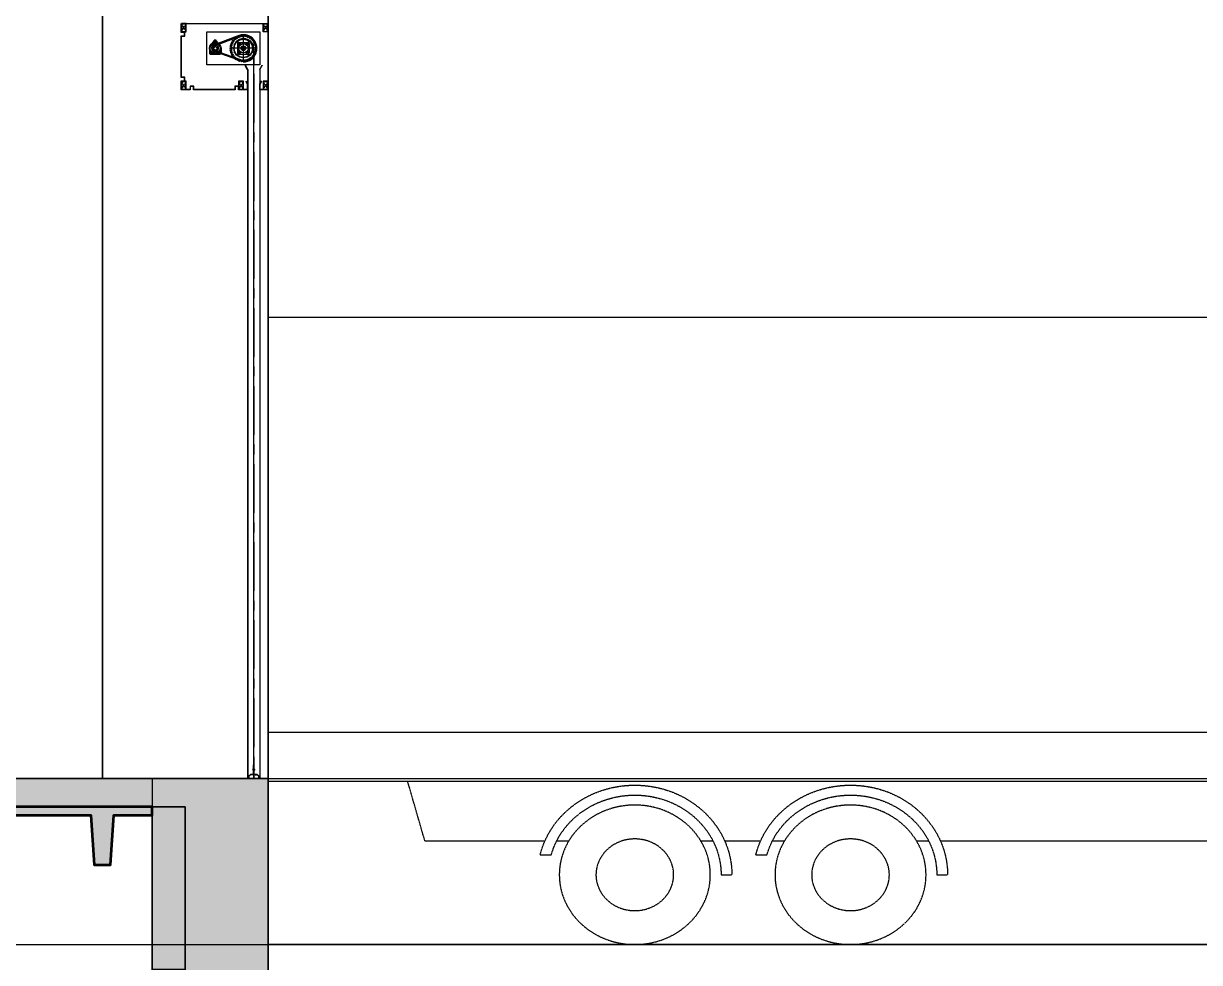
# Model space of a CAD drawing. Header units: millimetres. Extents: x 0 to 420000, y 0 to 297000.
# Drawn here: x 188038 to 195125, y 93342 to 98999 of the extents above; entities that cross this region are included whole.
import ezdxf
from ezdxf.enums import TextEntityAlignment as Align

# ---------------------------------------------------------------- set-up
doc = ezdxf.new("R2010")
doc.units = ezdxf.units.MM
for name, pattern in [('0731_main_plan$0$form_$0$y-Landschaft$0$_$1$20120914_Verkehrsflächen_Grün$0$20120628_xref - Gammel$1$3_H-GL_F1_U3 - Default$0${ Offset Lines }', [0]), ('CEN', [62, 60, -1, 0, -1]), ('CENTER', [2, 1.25, -0.25, 0.25, -0.25]), ('HIDDEN', [0.375, 0.25, -0.125]), ('HIDDENX2', [0.75, 0.5, -0.25])]:
    doc.linetypes.add(name, pattern=pattern)
for name, color, linetype, lineweight in [('A-AXIS-LINE', 1, 'CEN', 15), ('A-CONC-LIN1', 2, 'Continuous', 40), ('A-CONC-LIN2', 7, 'Continuous', 25), ('A-ELEV-LIN2', 7, 'Continuous', 25), ('A-ELEV-LIN3', 8, 'Continuous', 18), ('A-XXXX-FIN2', 6, 'Continuous', 20), ('A-XXXX-HID', 8, 'HIDDEN', 18), ('DJ', 7, 'Continuous', 5)]:
    doc.layers.add(name, color=color, linetype=linetype, lineweight=lineweight)
doc.layers.add('A-CONC-SOLD', color=253, linetype='CEN')
doc.layers.add('CEN', color=1, linetype='CEN')
doc.layers.add('A-XXXX-NPLT', color=144, linetype='Continuous', lineweight=15, plot=False)
doc.styles.add('맑은고딕', font='')
doc.styles.get('맑은고딕').set_extended_font_data('Malgun Gothic')

# ---------------------------------------------------------------- blocks, each defined once
blk = doc.blocks.new('axis(211208)')
at = {"layer": 'A-AXIS-LINE', "ltscale": 1000}
for p, q in [((4631788.1, -371118.7), (4955413.1, -371118.7)), ((4631788.1, -372118.7), (4955413.1, -372118.7))]:
    blk.add_line(p, q, dxfattribs=at)
blk = doc.blocks.new('9층')
at = {"layer": 'A-ELEV-LIN2'}
for p, q in [((4758823.8, -411118.7), (4758823.8, -402618.7)), ((4759823.8, -411118.7), (4759823.8, -402668.1))]:
    blk.add_line(p, q, dxfattribs=at)
at = {"layer": 'A-ELEV-LIN3'}
for p, q in [((4759636.6, -406646), (4759494.3, -406699.4)), ((4759639.8, -406652.2), (4759497.4, -406705.6)), ((4759617, -406660), (4759615, -406662)), ((4759615, -406662), (4759621, -406671.9)), ((4759617, -406660), (4759627, -406666)), ((4759626.9, -406651.8), (4759624.6, -406653.5)), ((4759624.6, -406653.5), (4759629, -406664.3)), ((4759626.9, -406651.8), (4759635.8, -406659.3)), ((4759629, -406664.3), (4759627, -406666)), ((4759637.9, -406645.3), (4759635.4, -406646.6)), ((4759635.4, -406646.6), (4759638, -406657.9)), ((4759638, -406657.9), (4759635.8, -406659.3)), ((4759637.9, -406645.3), (4759645.6, -406654.1)), ((4759648, -406653.1), (4759645.6, -406654.1)), ((4759649.9, -406640.6), (4759647.2, -406641.5)), ((4759647.2, -406641.5), (4759648, -406653.1)), ((4759649.9, -406640.6), (4759656, -406650.5)), ((4759658.6, -406649.9), (4759656, -406650.5)), ((4759659.6, -406638.3), (4759658.6, -406649.9)), ((4759662.4, -406637.9), (4759659.6, -406638.3)), ((4759662.4, -406637.9), (4759666.9, -406648.5)), ((4759669.5, -406648.3), (4759666.9, -406648.5)), ((4759672.4, -406637.1), (4759669.5, -406648.3)), ((4759675.2, -406637.1), (4759672.4, -406637.1)), ((4759673.8, -406791.5), (4759673.8, -406646)), ((4759673.8, -406660.8), (4759675.9, -406660.8)), ((4759673.8, -406661.5), (4759675.9, -406661.5)), ((4759675.2, -406637.1), (4759678, -406648.3)), ((4759680.6, -406648.5), (4759678, -406648.3)), ((4759685.1, -406637.9), (4759680.6, -406648.5)), ((4759687.9, -406638.3), (4759685.1, -406637.9)), ((4759687.9, -406638.3), (4759688.9, -406649.9)), ((4759691.5, -406650.5), (4759688.9, -406649.9)), ((4759697.7, -406640.6), (4759691.5, -406650.5)), ((4759700.3, -406641.5), (4759697.7, -406640.6)), ((4759700.3, -406641.5), (4759699.5, -406653.1)), ((4759702, -406654.1), (4759699.5, -406653.1)), ((4759709.6, -406645.3), (4759702, -406654.1)), ((4759712.1, -406646.6), (4759709.5, -406657.9)), ((4759711.7, -406659.3), (4759709.5, -406657.9)), ((4759712.1, -406646.6), (4759709.6, -406645.3)), ((4759720.6, -406651.8), (4759711.7, -406659.3)), ((4759722.9, -406653.5), (4759718.5, -406664.3)), ((4759720.5, -406666), (4759718.5, -406664.3)), ((4759730.5, -406660), (4759720.5, -406666)), ((4759722.9, -406653.5), (4759720.6, -406651.8)), ((4759732.5, -406662), (4759726.5, -406671.9)), ((4759732.5, -406662), (4759730.5, -406660)), ((4759469, -406718.7), (4759469, -406749)), ((4759498.5, -406672.9), (4759478.3, -406694.9)), ((4759482.6, -406720.4), (4759489.4, -406718.5)), ((4759482.6, -406720.4), (4759483, -406723.2)), ((4759483, -406723.2), (4759490, -406723)), ((4759485.1, -406708.5), (4759484, -406711.1)), ((4759484, -406711.1), (4759489.9, -406714.7)), ((4759485.1, -406708.5), (4759491.8, -406710.5)), ((4759486.9, -406731.7), (4759491.6, -406726.5)), ((4759486.9, -406731.7), (4759488.8, -406733.9)), ((4759488.8, -406733.9), (4759494.6, -406730)), ((4759489.9, -406714.7), (4759489.4, -406718.5)), ((4759490, -406723), (4759491.6, -406726.5)), ((4759493.7, -406699.9), (4759491.3, -406701.4)), ((4759491.3, -406701.4), (4759494.3, -406707.7)), ((4759494.3, -406707.7), (4759491.8, -406710.5)), ((4759493.7, -406699.9), (4759498.2, -406705.2)), ((4759494.6, -406730), (4759497.8, -406732)), ((4759496.7, -406739), (4759497.8, -406732)), ((4759497.1, -406674.4), (4759497.1, -406684.3)), ((4759501.8, -406704.2), (4759498.2, -406705.2)), ((4759509.8, -406670), (4759498.5, -406670)), ((4759498.5, -406684.1), (4759498.5, -406670)), ((4759499.4, -406739.8), (4759502.2, -406733.3)), ((4759502.7, -406697.2), (4759501.8, -406704.2)), ((4759502.2, -406733.3), (4759506, -406733.3)), ((4759505.5, -406697.2), (4759502.7, -406697.2)), ((4759674.6, -406793.4), (4759504.3, -406733.4)), ((4759505.5, -406697.2), (4759506.5, -406704.2)), ((4759508.8, -406739.8), (4759506, -406733.3)), ((4759510.1, -406705.3), (4759506.5, -406704.2)), ((4759509.8, -406684.1), (4759509.8, -406670)), ((4759509.8, -406673), (4759529.9, -406694.9)), ((4759514.6, -406699.9), (4759510.1, -406705.3)), ((4759510.4, -406732), (4759513.6, -406730)), ((4759511.5, -406739), (4759510.4, -406732)), ((4759511.1, -406674.4), (4759511.1, -406684.3)), ((4759519.4, -406733.9), (4759513.6, -406730)), ((4759516.9, -406701.4), (4759514, -406707.7)), ((4759516.4, -406710.6), (4759514, -406707.7)), ((4759516.9, -406701.4), (4759514.6, -406699.9)), ((4759523.1, -406708.5), (4759516.4, -406710.6)), ((4759516.6, -406726.5), (4759518.2, -406723.1)), ((4759521.3, -406731.7), (4759516.6, -406726.5)), ((4759525.2, -406723.2), (4759518.2, -406723.1)), ((4759524.3, -406711.1), (4759518.3, -406714.8)), ((4759518.8, -406718.6), (4759518.3, -406714.8)), ((4759525.6, -406720.4), (4759518.8, -406718.6)), ((4759519.4, -406733.9), (4759521.3, -406731.7)), ((4759524.3, -406711.1), (4759523.1, -406708.5)), ((4759525.2, -406723.2), (4759525.6, -406720.4)), ((4759539.2, -406718.7), (4759539.2, -406749)), ((4759592.1, -406717.3), (4759603.4, -406714.5)), ((4759592.1, -406717.3), (4759592.1, -406720.1)), ((4759592.1, -406720.1), (4759603.4, -406722.9)), ((4759593.3, -406704.6), (4759592.9, -406707.3)), ((4759592.9, -406707.3), (4759603.6, -406711.9)), ((4759592.9, -406730.1), (4759603.6, -406725.6)), ((4759592.9, -406730.1), (4759593.3, -406732.9)), ((4759593.3, -406704.6), (4759604.9, -406703.5)), ((4759593.3, -406732.9), (4759604.9, -406733.9)), ((4759596.5, -406692.2), (4759595.7, -406694.8)), ((4759595.7, -406694.8), (4759605.5, -406701)), ((4759596.5, -406692.2), (4759608.1, -406693)), ((4759601.7, -406680.4), (4759600.4, -406682.9)), ((4759600.4, -406682.9), (4759609.1, -406690.5)), ((4759746.5, -406718.7), (4759601, -406718.7)), ((4759601.7, -406680.4), (4759613, -406683)), ((4759603.6, -406711.9), (4759603.4, -406714.5)), ((4759603.4, -406722.9), (4759603.6, -406725.6)), ((4759605.5, -406701), (4759604.9, -406703.5)), ((4759604.9, -406733.9), (4759605.5, -406736.5)), ((4759608.5, -406669.6), (4759606.9, -406671.9)), ((4759606.9, -406671.9), (4759614.3, -406680.8)), ((4759609.1, -406690.5), (4759608.1, -406693)), ((4759608.5, -406669.6), (4759619.3, -406673.9)), ((4759614.3, -406680.8), (4759613, -406683)), ((4759616.5, -406718.7), (4759615.8, -406718.7)), ((4759621, -406671.9), (4759619.3, -406673.9)), ((4759638.6, -406690.6), (4759638.6, -406746.9)), ((4759638.6, -406693.5), (4759646, -406700.9)), ((4759645.6, -406683.5), (4759701.9, -406683.5)), ((4759648.5, -406683.5), (4759655.9, -406690.9)), ((4759663.2, -406718.1), (4759674.3, -406729.3)), ((4759664.2, -406714.2), (4759678.3, -406728.2)), ((4759666.3, -406711.2), (4759681.2, -406726.2)), ((4759669.2, -406709.2), (4759683.3, -406723.3)), ((4759684.3, -406719.3), (4759673.2, -406708.2)), ((4759699, -406683.5), (4759691.6, -406690.9)), ((4759708.9, -406693.5), (4759701.5, -406700.9)), ((4759708.9, -406690.6), (4759708.9, -406746.9)), ((4759728.2, -406673.9), (4759726.5, -406671.9)), ((4759739, -406669.6), (4759728.2, -406673.9)), ((4759740.6, -406671.9), (4759733.2, -406680.8)), ((4759734.6, -406683), (4759733.2, -406680.8)), ((4759745.9, -406680.4), (4759734.6, -406683)), ((4759747.1, -406682.9), (4759738.4, -406690.5)), ((4759739.4, -406693), (4759738.4, -406690.5)), ((4759740.6, -406671.9), (4759739, -406669.6)), ((4759751, -406692.2), (4759739.4, -406693)), ((4759751.8, -406694.8), (4759742, -406701)), ((4759742.6, -406703.5), (4759742, -406701)), ((4759742, -406736.5), (4759742.6, -406733.9)), ((4759754.2, -406704.6), (4759742.6, -406703.5)), ((4759754.2, -406732.9), (4759742.6, -406733.9)), ((4759754.6, -406707.3), (4759743.9, -406711.9)), ((4759744.1, -406714.5), (4759743.9, -406711.9)), ((4759743.9, -406725.6), (4759744.1, -406722.9)), ((4759754.6, -406730.1), (4759743.9, -406725.6)), ((4759755.4, -406717.3), (4759744.1, -406714.5)), ((4759755.4, -406720.1), (4759744.1, -406722.9)), ((4759747.1, -406682.9), (4759745.9, -406680.4)), ((4759751.8, -406694.8), (4759751, -406692.2)), ((4759754.6, -406707.3), (4759754.2, -406704.6)), ((4759754.2, -406732.9), (4759754.6, -406730.1)), ((4759755.4, -406720.1), (4759755.4, -406717.3)), ((4759474.8, -406738.1), (4759469, -406743.9)), ((4759473.8, -406753.8), (4759534.4, -406753.8)), ((4759484.8, -406748), (4759478.9, -406753.8)), ((4759496.7, -406739), (4759499.4, -406739.8)), ((4759674.7, -406800.4), (4759504.4, -406740.4)), ((4759508.8, -406739.8), (4759511.5, -406739)), ((4759523.5, -406748), (4759529.3, -406753.8)), ((4759533.4, -406738.1), (4759539.2, -406743.9)), ((4759595.7, -406742.6), (4759605.5, -406736.5)), ((4759595.7, -406742.6), (4759596.5, -406745.3)), ((4759596.5, -406745.3), (4759608.1, -406744.5)), ((4759600.4, -406754.5), (4759609.1, -406746.9)), ((4759600.4, -406754.5), (4759601.7, -406757)), ((4759601.7, -406757), (4759613, -406754.4)), ((4759606.9, -406765.6), (4759614.3, -406756.7)), ((4759606.9, -406765.6), (4759608.5, -406767.8)), ((4759608.1, -406744.5), (4759609.1, -406746.9)), ((4759608.5, -406767.8), (4759619.3, -406763.5)), ((4759613, -406754.4), (4759614.3, -406756.7)), ((4759615, -406775.5), (4759621, -406765.5)), ((4759615, -406775.5), (4759617, -406777.4)), ((4759617, -406777.4), (4759627, -406771.5)), ((4759619.3, -406763.5), (4759621, -406765.5)), ((4759624.6, -406783.9), (4759629, -406773.2)), ((4759624.6, -406783.9), (4759626.9, -406785.6)), ((4759626.9, -406785.6), (4759635.8, -406778.1)), ((4759627, -406771.5), (4759629, -406773.2)), ((4759635.4, -406790.8), (4759638, -406779.5)), ((4759635.4, -406790.8), (4759637.9, -406792.1)), ((4759635.8, -406778.1), (4759638, -406779.5)), ((4759637.9, -406792.1), (4759645.6, -406783.3)), ((4759646, -406736.5), (4759638.6, -406744)), ((4759645.6, -406753.9), (4759701.9, -406753.9)), ((4759645.6, -406783.3), (4759648, -406784.4)), ((4759647.2, -406795.9), (4759648, -406784.4)), ((4759647.2, -406795.9), (4759649.9, -406796.8)), ((4759655.9, -406746.5), (4759648.5, -406753.9)), ((4759649.9, -406796.8), (4759656, -406787)), ((4759656, -406787), (4759658.6, -406787.6)), ((4759659.6, -406799.1), (4759658.6, -406787.6)), ((4759659.6, -406799.1), (4759662.4, -406799.6)), ((4759662.4, -406799.6), (4759666.9, -406788.9)), ((4759666.9, -406788.9), (4759669.5, -406789.1)), ((4759672.4, -406800.4), (4759669.5, -406789.1)), ((4759672.4, -406800.4), (4759675.2, -406800.4)), ((4759675.2, -406800.4), (4759678, -406789.1)), ((4759678, -406789.1), (4759680.6, -406788.9)), ((4759685.1, -406799.6), (4759680.6, -406788.9)), ((4759685.1, -406799.6), (4759687.9, -406799.1)), ((4759687.9, -406799.1), (4759688.9, -406787.6)), ((4759688.9, -406787.6), (4759691.5, -406787)), ((4759697.7, -406796.8), (4759691.5, -406787)), ((4759691.6, -406746.5), (4759699, -406753.9)), ((4759697.7, -406796.8), (4759700.3, -406795.9)), ((4759699.5, -406784.4), (4759702, -406783.3)), ((4759700.3, -406795.9), (4759699.5, -406784.4)), ((4759701.5, -406736.5), (4759708.9, -406744)), ((4759709.6, -406792.1), (4759702, -406783.3)), ((4759709.5, -406779.5), (4759711.7, -406778.1)), ((4759712.1, -406790.8), (4759709.5, -406779.5)), ((4759709.6, -406792.1), (4759712.1, -406790.8)), ((4759720.6, -406785.6), (4759711.7, -406778.1)), ((4759718.5, -406773.2), (4759720.5, -406771.5)), ((4759722.9, -406783.9), (4759718.5, -406773.2)), ((4759730.5, -406777.4), (4759720.5, -406771.5)), ((4759720.6, -406785.6), (4759722.9, -406783.9)), ((4759726.5, -406765.5), (4759728.2, -406763.5)), ((4759732.5, -406775.5), (4759726.5, -406765.5)), ((4759739, -406767.8), (4759728.2, -406763.5)), ((4759730.5, -406777.4), (4759732.5, -406775.5)), ((4759733.2, -406756.7), (4759734.6, -406754.4)), ((4759740.6, -406765.6), (4759733.2, -406756.7)), ((4759745.9, -406757), (4759734.6, -406754.4)), ((4759738.4, -406746.9), (4759739.4, -406744.5)), ((4759747.1, -406754.5), (4759738.4, -406746.9)), ((4759739, -406767.8), (4759740.6, -406765.6)), ((4759751, -406745.3), (4759739.4, -406744.5)), ((4759751.8, -406742.6), (4759742, -406736.5)), ((4759745.9, -406757), (4759747.1, -406754.5)), ((4759751, -406745.3), (4759751.8, -406742.6)), ((4759685.8, -406820.9), (4759684.8, -406821.5)), ((4759698.8, -406845.7), (4759684.8, -406821.5)), ((4759700, -406845.4), (4759685.8, -406820.9)), ((4759698.8, -406845.7), (4759698.8, -411118.7)), ((4759700, -406845.4), (4759700, -411118.7)), ((4759772.6, -406845.4), (4759786.7, -406820.9)), ((4759772.6, -406845.4), (4759772.6, -411118.7)), ((4759773.8, -406845.7), (4759787.7, -406821.5)), ((4759773.8, -406845.7), (4759773.8, -411118.7)), ((4759786.7, -406820.9), (4759787.7, -406821.5))]:
    blk.add_line(p, q, dxfattribs=at)
blk.add_lwpolyline([(4759453.8, -406618.7), (4759773.8, -406618.7), (4759773.8, -406818.7), (4759453.8, -406818.7)], close=True, dxfattribs=at)
for centre, radius in [((4759673.8, -406718.7), 57.2), ((4759673.8, -406718.7), 55), ((4759504.1, -406718.7), 35.1), ((4759504.1, -406718.7), 30.4), ((4759504.1, -406718.7), 10.3), ((4759504.1, -406678), 4.16), ((4759647.4, -406692.3), 5.28), ((4759673.8, -406718.7), 28.1), ((4759673.8, -406718.7), 14.2), ((4759673.8, -406718.7), 10.6), ((4759700.1, -406692.3), 5.28), ((4759475.3, -406747.5), 4.16), ((4759532.9, -406747.5), 4.16), ((4759647.4, -406745.1), 5.28), ((4759700.1, -406745.1), 5.28)]:
    blk.add_circle(centre, radius, dxfattribs=at)
for centre, radius, start, end in [((4759673.8, -406718.7), 58, 90, 180), ((4759673.8, -406718.7), 57.3, 90, 180), ((4759673.8, -406718.7), 81.6, 270.66762, 117.05792), ((4759673.8, -406718.7), 74.7, 270.66506, 117.06048), ((4759675.9, -406721.5), 60.7, 0, 90), ((4759675.9, -406721.5), 60, 0, 90), ((4759504.1, -406718.7), 21.6, 117.03036, 270.6943), ((4759504.1, -406718.7), 14.7, 117.03036, 270.6943), ((4759645.6, -406690.6), 7.04, 90, 180), ((4759641, -406705.9), 7.04, 338.57818, 45), ((4759641, -406731.6), 7.04, 315, 21.42182), ((4759660.9, -406686), 7.04, 225, 291.42182), ((4759686.6, -406686), 7.04, 248.57818, 315), ((4759706.5, -406705.9), 7.04, 135, 201.42182), ((4759706.5, -406731.6), 7.04, 158.57818, 225), ((4759701.9, -406690.6), 7.04, 0, 90), ((4759504.1, -406718.7), 46.4, 220.779, 229.221), ((4759504.1, -406718.7), 46.4, 310.779, 319.221), ((4759645.6, -406746.9), 7.04, 180, 270), ((4759660.9, -406751.5), 7.04, 68.57818, 135), ((4759686.6, -406751.5), 7.04, 45, 111.42182), ((4759701.9, -406746.9), 7.04, 270, 0)]:
    blk.add_arc(centre, radius, start, end, dxfattribs=at)
at = {"layer": 'CEN', "color": 1, "linetype": 'CENTER'}
blk.add_line((4759736.3, -411118.7), (4759736.3, -406689), dxfattribs=at)
at = {"layer": 'DJ', "color": 8, "linetype": 'HIDDENX2'}
for p, q in [((4759302.5, -406617.4), (4759327.5, -406572.4)), ((4759302.5, -406572.4), (4759327.5, -406617.4)), ((4759795.1, -406617.4), (4759820.1, -406572.4)), ((4759795.1, -406572.4), (4759820.1, -406617.4)), ((4759302.5, -406965), (4759327.5, -406920)), ((4759302.5, -406920), (4759327.5, -406965)), ((4759647.5, -406965), (4759672.5, -406920)), ((4759647.5, -406920), (4759672.5, -406965)), ((4759795.1, -406965), (4759820.1, -406920)), ((4759795.1, -406920), (4759820.1, -406965))]:
    blk.add_line(p, q, dxfattribs=at)
at = {"layer": 'DJ', "color": 4}
for p, q in [((4759735.9, -411117.2), (4759735.9, -406721.5)), ((4759736.6, -411117.2), (4759736.6, -406721.5)), ((4759736.6, -411117.2), (4759735.9, -411117.2))]:
    blk.add_line(p, q, dxfattribs=at)
at = {"layer": 'DJ', "color": 1, "linetype": 'Continuous'}
for p, q in [((4759731.6, -411063.4), (4759731.6, -411067.1)), ((4759731.8, -411063.2), (4759731.7, -411063.2)), ((4759731.8, -411067.2), (4759731.7, -411067.2)), ((4759731.8, -411063.2), (4759731.8, -411067.2)), ((4759732.1, -411063.1), (4759732, -411063.1)), ((4759732.1, -411067.3), (4759732, -411067.3)), ((4759732.3, -411063), (4759732.1, -411063.2)), ((4759732.2, -411063), (4759732.1, -411063.1)), ((4759732.1, -411063), (4759732.1, -411063)), ((4759732.1, -411063), (4759734.3, -411063)), ((4759732.1, -411067.5), (4759732.1, -411063)), ((4759732.2, -411063.1), (4759732.1, -411063.3)), ((4759732.2, -411063.2), (4759732.1, -411063.4)), ((4759732.1, -411063.4), (4759732.1, -411063.4)), ((4759732.1, -411063.5), (4759732.1, -411063.5)), ((4759732.1, -411063.6), (4759732.1, -411063.6)), ((4759732.1, -411063.7), (4759732.1, -411063.7)), ((4759732.1, -411063.8), (4759732.1, -411063.8)), ((4759732.1, -411064.4), (4759732.1, -411064.4)), ((4759732.1, -411064.5), (4759732.1, -411064.6)), ((4759732.1, -411064.5), (4759732.1, -411064.5)), ((4759732.1, -411064.6), (4759732.1, -411064.6)), ((4759732.1, -411064.7), (4759732.1, -411064.8)), ((4759732.1, -411064.7), (4759732.1, -411064.7)), ((4759732.1, -411064.8), (4759732.1, -411064.9)), ((4759732.2, -411064.9), (4759732.1, -411065)), ((4759732.2, -411064.9), (4759732.1, -411064.9)), ((4759732.2, -411065), (4759732.1, -411065.2)), ((4759732.2, -411065), (4759732.1, -411065.1)), ((4759732.3, -411065.1), (4759732.1, -411065.3)), ((4759732.2, -411065.1), (4759732.1, -411065.3)), ((4759732.3, -411065.2), (4759732.1, -411065.4)), ((4759732.3, -411065.3), (4759732.1, -411065.5)), ((4759732.2, -411065.5), (4759732.1, -411065.6)), ((4759732.2, -411065.6), (4759732.1, -411065.7)), ((4759732.1, -411065.7), (4759732.1, -411065.7)), ((4759732.1, -411065.8), (4759732.1, -411065.8)), ((4759732.1, -411065.9), (4759732.1, -411065.9)), ((4759732.1, -411066), (4759732.1, -411066)), ((4759732.1, -411066.7), (4759732.1, -411066.7)), ((4759732.1, -411066.8), (4759732.1, -411066.9)), ((4759732.1, -411066.8), (4759732.1, -411066.8)), ((4759732.1, -411066.9), (4759732.1, -411066.9)), ((4759732.1, -411067), (4759732.1, -411067.1)), ((4759732.1, -411067), (4759732.1, -411067)), ((4759732.1, -411067.1), (4759732.1, -411067.2)), ((4759732.2, -411067.2), (4759732.1, -411067.3)), ((4759732.2, -411067.2), (4759732.1, -411067.3)), ((4759732.2, -411067.3), (4759732.1, -411067.5)), ((4759732.2, -411067.3), (4759732.1, -411067.4)), ((4759732.1, -411067.5), (4759734.3, -411067.5)), ((4759732.3, -411067.4), (4759732.2, -411067.5)), ((4759732.3, -411067.4), (4759732.2, -411067.5)), ((4759734.1, -411065.2), (4759732.3, -411065.2)), ((4759734.3, -411063), (4759734.1, -411063.1)), ((4759734.2, -411063), (4759734.1, -411063.1)), ((4759734.1, -411063), (4759734.1, -411063)), ((4759734.3, -411064.9), (4759734.1, -411065.1)), ((4759734.3, -411065), (4759734.1, -411065.2)), ((4759734.3, -411065.1), (4759734.1, -411065.3)), ((4759734.3, -411065.2), (4759734.1, -411065.3)), ((4759734.3, -411067.2), (4759734.1, -411067.5)), ((4759734.3, -411067.2), (4759734.1, -411067.3)), ((4759734.3, -411063), (4759734.2, -411063.2)), ((4759734.3, -411063.1), (4759734.2, -411063.2)), ((4759734.3, -411063.2), (4759734.2, -411063.3)), ((4759734.3, -411063.3), (4759734.2, -411063.4)), ((4759734.3, -411063.3), (4759734.2, -411063.3)), ((4759734.3, -411064.8), (4759734.2, -411065)), ((4759734.3, -411064.8), (4759734.2, -411064.9)), ((4759734.3, -411065.2), (4759734.2, -411065.4)), ((4759734.3, -411065.3), (4759734.2, -411065.5)), ((4759734.3, -411065.4), (4759734.2, -411065.5)), ((4759734.3, -411065.5), (4759734.2, -411065.6)), ((4759734.3, -411065.6), (4759734.2, -411065.6)), ((4759734.3, -411067), (4759734.2, -411067.1)), ((4759734.3, -411067.1), (4759734.2, -411067.2)), ((4759734.3, -411067.3), (4759734.2, -411067.5)), ((4759734.3, -411067.4), (4759734.2, -411067.5)), ((4759734.3, -411067.5), (4759734.3, -411063)), ((4759734.3, -411063.4), (4759734.3, -411063.5)), ((4759734.3, -411063.5), (4759734.3, -411063.5)), ((4759734.3, -411063.6), (4759734.3, -411063.6)), ((4759734.3, -411063.7), (4759734.3, -411063.7)), ((4759734.3, -411063.7), (4759734.3, -411063.7)), ((4759734.3, -411064.4), (4759734.3, -411064.5)), ((4759734.3, -411064.5), (4759734.3, -411064.5)), ((4759734.3, -411064.6), (4759734.3, -411064.6)), ((4759734.3, -411064.7), (4759734.3, -411064.7)), ((4759734.3, -411065.6), (4759734.3, -411065.7)), ((4759734.3, -411065.7), (4759734.3, -411065.8)), ((4759734.3, -411065.8), (4759734.3, -411065.8)), ((4759734.3, -411065.9), (4759734.3, -411065.9)), ((4759734.3, -411066), (4759734.3, -411066)), ((4759734.3, -411066.7), (4759734.3, -411066.7)), ((4759734.3, -411066.8), (4759734.3, -411066.9)), ((4759734.3, -411066.8), (4759734.3, -411066.8)), ((4759734.3, -411066.9), (4759734.3, -411067)), ((4759740.5, -411063), (4759738.2, -411063)), ((4759738.2, -411063), (4759738.4, -411063.2)), ((4759738.2, -411063), (4759738.4, -411063.1)), ((4759738.2, -411067.5), (4759738.2, -411063)), ((4759738.2, -411063.1), (4759738.3, -411063.2)), ((4759738.2, -411063.2), (4759738.3, -411063.3)), ((4759738.2, -411063.3), (4759738.3, -411063.4)), ((4759738.2, -411063.3), (4759738.3, -411063.3)), ((4759738.2, -411063.4), (4759738.3, -411063.5)), ((4759738.2, -411063.5), (4759738.2, -411063.5)), ((4759738.2, -411063.6), (4759738.2, -411063.6)), ((4759738.2, -411063.7), (4759738.2, -411063.7)), ((4759738.2, -411063.7), (4759738.2, -411063.7)), ((4759738.2, -411064.4), (4759738.2, -411064.5)), ((4759738.2, -411064.5), (4759738.2, -411064.5)), ((4759738.2, -411064.6), (4759738.2, -411064.6)), ((4759738.2, -411064.7), (4759738.3, -411064.7)), ((4759738.2, -411064.8), (4759738.3, -411065)), ((4759738.2, -411064.8), (4759738.3, -411064.9)), ((4759738.2, -411064.9), (4759738.4, -411065.1)), ((4759738.2, -411065), (4759738.4, -411065.2)), ((4759738.2, -411065.1), (4759738.4, -411065.3)), ((4759738.2, -411065.2), (4759738.4, -411065.4)), ((4759738.2, -411065.2), (4759738.4, -411065.3)), ((4759738.2, -411065.3), (4759738.3, -411065.5)), ((4759738.2, -411065.4), (4759738.3, -411065.5)), ((4759738.2, -411065.5), (4759738.3, -411065.6)), ((4759738.2, -411065.6), (4759738.3, -411065.7)), ((4759738.2, -411065.6), (4759738.3, -411065.6)), ((4759738.2, -411065.7), (4759738.3, -411065.8)), ((4759738.2, -411065.8), (4759738.2, -411065.8)), ((4759738.2, -411065.9), (4759738.2, -411065.9)), ((4759738.2, -411066), (4759738.2, -411066)), ((4759738.2, -411066.7), (4759738.2, -411066.7)), ((4759738.2, -411066.8), (4759738.2, -411066.9)), ((4759738.2, -411066.8), (4759738.2, -411066.8)), ((4759738.2, -411066.9), (4759738.3, -411067)), ((4759738.2, -411067), (4759738.3, -411067.1)), ((4759738.2, -411067.1), (4759738.3, -411067.2)), ((4759738.2, -411067.2), (4759738.4, -411067.5)), ((4759738.2, -411067.2), (4759738.4, -411067.3)), ((4759738.2, -411067.3), (4759738.4, -411067.5)), ((4759738.2, -411067.4), (4759738.3, -411067.5)), ((4759740.5, -411067.5), (4759738.2, -411067.5)), ((4759738.3, -411063), (4759738.4, -411063.1)), ((4759738.4, -411063), (4759738.4, -411063)), ((4759738.5, -411065.2), (4759740.2, -411065.2)), ((4759740.2, -411063), (4759740.5, -411063.2)), ((4759740.2, -411065.2), (4759740.5, -411065.4)), ((4759740.2, -411067.4), (4759740.3, -411067.5)), ((4759740.3, -411063), (4759740.5, -411063.1)), ((4759740.3, -411063.1), (4759740.5, -411063.3)), ((4759740.3, -411063.2), (4759740.5, -411063.4)), ((4759740.3, -411064.9), (4759740.5, -411065)), ((4759740.3, -411065), (4759740.5, -411065.2)), ((4759740.3, -411065), (4759740.5, -411065.1)), ((4759740.3, -411065.1), (4759740.5, -411065.3)), ((4759740.3, -411065.1), (4759740.5, -411065.3)), ((4759740.3, -411065.3), (4759740.5, -411065.5)), ((4759740.3, -411065.5), (4759740.5, -411065.6)), ((4759740.3, -411067.2), (4759740.5, -411067.3)), ((4759740.3, -411067.3), (4759740.4, -411067.5)), ((4759740.3, -411067.3), (4759740.5, -411067.4)), ((4759740.3, -411067.4), (4759740.4, -411067.5)), ((4759740.4, -411063), (4759740.5, -411063)), ((4759740.4, -411063.4), (4759740.5, -411063.4)), ((4759740.4, -411063.5), (4759740.5, -411063.5)), ((4759740.4, -411063.6), (4759740.5, -411063.6)), ((4759740.4, -411063.7), (4759740.5, -411063.7)), ((4759740.4, -411064.5), (4759740.5, -411064.6)), ((4759740.4, -411064.6), (4759740.5, -411064.6)), ((4759740.4, -411064.7), (4759740.5, -411064.8)), ((4759740.4, -411064.7), (4759740.5, -411064.7)), ((4759740.4, -411064.8), (4759740.5, -411064.9)), ((4759740.4, -411064.9), (4759740.5, -411064.9)), ((4759740.4, -411065.6), (4759740.5, -411065.7)), ((4759740.4, -411065.7), (4759740.5, -411065.7)), ((4759740.4, -411065.8), (4759740.5, -411065.8)), ((4759740.4, -411065.9), (4759740.5, -411065.9)), ((4759740.4, -411066.8), (4759740.5, -411066.9)), ((4759740.4, -411066.8), (4759740.5, -411066.8)), ((4759740.4, -411066.9), (4759740.5, -411066.9)), ((4759740.4, -411067), (4759740.5, -411067.1)), ((4759740.4, -411067), (4759740.5, -411067)), ((4759740.4, -411067.1), (4759740.5, -411067.2)), ((4759740.4, -411067.2), (4759740.5, -411067.3)), ((4759740.5, -411067.5), (4759740.5, -411063)), ((4759740.5, -411063.1), (4759740.6, -411063.1)), ((4759740.5, -411063.8), (4759740.5, -411063.8)), ((4759740.5, -411064.4), (4759740.5, -411064.4)), ((4759740.5, -411064.5), (4759740.5, -411064.5)), ((4759740.5, -411066), (4759740.5, -411066)), ((4759740.5, -411066.7), (4759740.5, -411066.7)), ((4759740.5, -411067.3), (4759740.6, -411067.3)), ((4759740.7, -411063.2), (4759740.7, -411067.2)), ((4759740.7, -411063.2), (4759740.8, -411063.2)), ((4759740.7, -411067.2), (4759740.8, -411067.2)), ((4759740.9, -411063.4), (4759740.9, -411067.1))]:
    blk.add_line(p, q, dxfattribs=at)
at = {"layer": 'DJ', "color": 4}
for points in [[(4759687.7, -406917), (4759688.8, -406916.4), (4759698.8, -406933.7), (4759698.8, -406968.7), (4759643.8, -406968.7), (4759643.8, -406948.7), (4759623.8, -406948.7), (4759623.8, -406968.7), (4759373.8, -406968.7), (4759373.8, -406948.7), (4759353.8, -406948.7), (4759353.8, -406968.7), (4759298.8, -406968.7), (4759298.8, -406913.7), (4759318.8, -406913.7), (4759318.8, -406893.7), (4759298.8, -406893.7), (4759298.8, -406643.7), (4759318.8, -406643.7), (4759318.8, -406623.7), (4759298.8, -406623.7), (4759298.8, -406568.7)], [(4759823.8, -406568.7), (4759823.8, -406968.7), (4759773.8, -406968.7), (4759773.8, -406933.7), (4759783.8, -406916.4), (4759784.8, -406917)]]:
    blk.add_lwpolyline(points, dxfattribs=at)
at = {"layer": 'DJ', "color": 5}
for points in [[(4759300, -406569.9), (4759300, -406619.9), (4759330, -406619.9), (4759330, -406569.9)], [(4759300, -406917.5), (4759300, -406967.5), (4759330, -406967.5), (4759330, -406917.5)], [(4759645, -406917.5), (4759645, -406967.5), (4759675, -406967.5), (4759675, -406917.5)], [(4759792.6, -406917.5), (4759792.6, -406967.5), (4759822.6, -406967.5), (4759822.6, -406917.5)], [(4759735.9, -411035.2), (4759735.9, -411096.8), (4759719.3, -411096.8), (4759719.3, -411095.2), (4759734.3, -411095.2), (4759734.3, -411035.2)], [(4759736.6, -411035.2), (4759736.6, -411096.8), (4759753.2, -411096.8), (4759753.2, -411095.2), (4759738.2, -411095.2), (4759738.2, -411035.2)]]:
    blk.add_lwpolyline(points, close=True, dxfattribs=at)
at = {"layer": 'DJ', "color": 8}
for points in [[(4759687.7, -406917), (4759697.6, -406934), (4759697.6, -406967.5), (4759645, -406967.5), (4759645, -406947.5), (4759622.6, -406947.5), (4759622.6, -406967.5), (4759375, -406967.5), (4759375, -406947.5), (4759352.6, -406947.5), (4759352.6, -406967.5), (4759300, -406967.5), (4759300, -406914.9), (4759320, -406914.9), (4759320, -406892.5), (4759300, -406892.5), (4759300, -406644.9), (4759320, -406644.9), (4759320, -406622.5), (4759300, -406622.5), (4759300, -406569.9), (4759822.6, -406569.9)], [(4759822.6, -406569.9), (4759822.6, -406967.5), (4759775, -406967.5), (4759775, -406934), (4759784.8, -406917)]]:
    blk.add_lwpolyline(points, dxfattribs=at)
at = {"layer": 'DJ', "color": 8, "linetype": 'HIDDENX2'}
for points in [[(4759302.5, -406572.4), (4759302.5, -406617.4), (4759327.5, -406617.4), (4759327.5, -406572.4)], [(4759795.1, -406572.4), (4759795.1, -406617.4), (4759820.1, -406617.4), (4759820.1, -406572.4)], [(4759302.5, -406920), (4759302.5, -406965), (4759327.5, -406965), (4759327.5, -406920)], [(4759647.5, -406920), (4759647.5, -406965), (4759672.5, -406965), (4759672.5, -406920)], [(4759795.1, -406920), (4759795.1, -406965), (4759820.1, -406965), (4759820.1, -406920)]]:
    blk.add_lwpolyline(points, close=True, dxfattribs=at)
at = {"layer": 'DJ', "color": 5}
blk.add_lwpolyline([(4759822.6, -406619.9), (4759792.6, -406619.9), (4759792.6, -406569.9)], dxfattribs=at)
at = {"layer": 'DJ', "color": 6, "lineweight": 9}
blk.add_lwpolyline([(4759741.3, -411095.2), (4759741.3, -411093.7), (4759756.3, -411093.7), (4759768.3, -411103.7), (4759768.3, -411118.7), (4759704.3, -411118.7), (4759704.3, -411103.7), (4759716.3, -411093.7), (4759731.3, -411093.7), (4759731.3, -411095.2), (4759716.8, -411095.2), (4759705.8, -411104.4), (4759705.8, -411117.2), (4759766.8, -411117.2), (4759766.8, -411104.4), (4759755.7, -411095.2)], close=True, dxfattribs=at)
at = {"layer": 'DJ', "color": 1, "linetype": 'Continuous'}
for centre, radius, start, end in [((4759731.6, -411065.2), 1.8, 90, 270), ((4759731.7, -411063.4), 0.135, 90, 180), ((4759731.7, -411067.1), 0.135, 180, 270), ((4759732, -411063.2), 0.135, 90, 180), ((4759732, -411067.2), 0.135, 180, 270), ((4759734.1, -411063.9), 2.02, 151.24033, 184.28105), ((4759734.1, -411064.2), 2.02, 175.71895, 208.75967), ((4759734.1, -411066.2), 2.02, 151.24033, 184.28105), ((4759734.1, -411066.5), 2.02, 175.71895, 208.75967), ((4759732.3, -411063.9), 2.02, 355.71895, 28.75967), ((4759732.3, -411064.2), 2.02, 331.24033, 4.28105), ((4759732.3, -411066.2), 2.02, 355.71895, 28.75967), ((4759732.3, -411066.5), 2.02, 331.24033, 4.28105), ((4759740.2, -411063.9), 2.02, 151.24033, 184.28105), ((4759740.2, -411064.2), 2.02, 175.71895, 208.75967), ((4759740.2, -411066.2), 2.02, 151.24033, 184.28105), ((4759740.2, -411066.5), 2.02, 175.71895, 208.75967), ((4759738.4, -411063.9), 2.02, 355.71895, 28.75967), ((4759738.4, -411064.2), 2.02, 331.24033, 4.28105), ((4759738.4, -411066.2), 2.02, 355.71895, 28.75967), ((4759738.4, -411066.5), 2.02, 331.24033, 4.28105), ((4759740.6, -411063.2), 0.135, 0, 90), ((4759740.6, -411067.2), 0.135, 270, 0), ((4759740.8, -411063.4), 0.135, 0, 90), ((4759740.8, -411067.1), 0.135, 270, 0), ((4759740.9, -411065.2), 1.8, 270, 90)]:
    blk.add_arc(centre, radius, start, end, dxfattribs=at)
blk = doc.blocks.new('PS1')
at = {"layer": 'A-CONC-SOLD'}
h = blk.add_hatch(color=256, dxfattribs=at)
h.dxf.hatch_style = 1
h.paths.add_polyline_path([(2400, 0), (2400, -170), (0, -170), (0, 0)])
h = blk.add_hatch(color=256, dxfattribs=at)
h.dxf.hatch_style = 1
h.paths.add_polyline_path([(350, -520), (370, -220), (830, -220), (850, -520), (950, -520), (970, -220), (1430, -220), (1450, -520), (1550, -520), (1570, -220), (2030, -220), (2050, -520), (2150, -520), (2170, -220), (2400, -220), (2400, -170), (0, -170), (0, -220), (230, -220), (250, -520)])
at = {"layer": 'A-CONC-LIN1', "linetype": '0731_main_plan$0$form_$0$y-Landschaft$0$_$1$20120914_Verkehrsflächen_Grün$0$20120628_xref - Gammel$1$3_H-GL_F1_U3 - Default$0${ Offset Lines }'}
blk.add_lwpolyline([(350, -520), (370, -220), (830, -220), (850, -520), (950, -520), (970, -220), (1430, -220), (1450, -520), (1550, -520), (1570, -220), (2030, -220), (2050, -520), (2150, -520), (2170, -220), (2400, -220), (2400, -170), (0, -170), (0, -220), (230, -220), (250, -520)], close=True, dxfattribs=at)
at = {"layer": 'A-CONC-LIN2'}
blk.add_line((0, 0), (2400, 0), dxfattribs=at)
at = {"layer": 'A-XXXX-NPLT', "style": '맑은고딕'}
blk.add_text('PS1', height=100, dxfattribs=at).set_placement((1200, -75), align=Align.MIDDLE)
blk = doc.blocks.new('PG12')
at = {"layer": 'A-CONC-SOLD'}
h = blk.add_hatch(color=256, dxfattribs=at)
h.dxf.hatch_style = 1
h.paths.add_polyline_path([(275, 2280), (475, 2280), (475, 1300), (275, 1300)], flags=17)
h.paths.add_polyline_path([(275, 1300), (475, 1300), (475, 0), (-375, 0), (-375, 630), (-225, 630), (-225, 1150), (5, 1150), (45, 250), (225, 250), (275, 350)])
h.paths.add_polyline_path([(-225, 2450), (475, 2450), (475, 2280), (275, 2280), (275, 1300), (275, 350), (225, 250), (45, 250), (5, 1150), (-225, 1150)])
at = {"color": 2, "ltscale": 2}
for points in [[(275, 2280), (475, 2280), (475, 1300), (275, 1300)], [(-225, 1150), (-225, 630), (-375, 630), (-375, 0), (475, 0), (475, 1300), (275, 1300), (275, 350), (225, 250), (45, 250), (5, 1150)]]:
    blk.add_lwpolyline(points, close=True, dxfattribs=at)
at = {"layer": 'A-ELEV-LIN2'}
blk.add_lwpolyline([(475, 2450), (-225, 2450), (-225, 1150)], dxfattribs=at)
at = {"layer": 'A-XXXX-NPLT'}
blk.add_lwpolyline([(475, 0), (-375, 0), (-375, 630), (-225, 630), (-225, 2450), (475, 2450)], close=True, dxfattribs=at)
at = {"layer": 'A-XXXX-NPLT', "style": '맑은고딕'}
blk.add_text('PG12(750X2450)', height=50, dxfattribs=at).set_placement((0, 69.9), align=Align.MIDDLE)
blk = doc.blocks.new('기준층')
at = {"layer": 'A-XXXX-FIN2'}
blk.add_lwpolyline([(4800823.8, -402118.7), (4759823.8, -402118.7)], dxfattribs=at)
blk.add_blockref('PS1', (4756723.8, -401118.7))
at = {"xscale": -1}
blk.add_blockref('PG12', (4759598.8, -403568.7), dxfattribs=at)
blk = doc.blocks.new('11ton')
at = {"layer": 'A-XXXX-HID', "color": 253, "ltscale": 10}
for p, q in [((8763845.2, 883231.9), (8774735.2, 883231.9)), ((8763845.2, 883231.9), (8763845.2, 880435.9)), ((8763845.2, 880730.5), (8774735.2, 880730.5)), ((8763845.2, 880435.9), (8774735.2, 880435.9)), ((8764789.1, 880075.9), (8764685, 880435.9)), ((8764789.1, 880075.9), (8765512.7, 880075.9)), ((8765583.6, 880075.9), (8765656.6, 880075.9)), ((8766452, 880075.9), (8766525, 880075.9)), ((8766596, 880075.9), (8766812.7, 880075.9)), ((8766883.6, 880075.9), (8766956.6, 880075.9)), ((8767752, 880075.9), (8767825, 880075.9)), ((8767896, 880075.9), (8772763.7, 880075.9)), ((8765484, 879991.9), (8765550.8, 879991.9)), ((8766784, 879991.9), (8766850.8, 879991.9)), ((8766574.3, 879871.9), (8766639.3, 879871.9)), ((8767874.3, 879871.9), (8767939.3, 879871.9))]:
    blk.add_line(p, q, dxfattribs=at)
at = {"layer": 'A-XXXX-HID', "color": 253, "ltscale": 10, "extrusion": (0, 0, -1)}
for centre, major_axis, start_param, end_param in [((8766054.3, 879871.9), (-585, 0), 0.224093, 3.141593), ((8766054.3, 879871.9), (-520, 0), 0.25268, 3.141593), ((8767354.3, 879871.9), (585, 0), 3.365686, 6.283185), ((8767354.3, 879871.9), (520, 0), 3.394273, 6.283185), ((8766054.3, 879871.9), (-455, 0), 4.712389, 10.995574), ((8767354.3, 879871.9), (-455, 0), 4.712389, 10.995574), ((8766054.3, 879871.9), (234, 0), 1.570796326797194, 7.853981633976781), ((8767354.3, 879871.9), (234, 0), 1.570796326797758, 7.853981633977343)]:
    blk.add_ellipse(centre, major_axis=major_axis, ratio=0.923077, start_param=start_param, end_param=end_param, dxfattribs=at)

msp = doc.modelspace()

# ---------------------------------------------------------------- block references
for name, p in [('9층', (-4570311.3, 505568.7)), ('11ton', (-8574332.7, -786001.9)), ('기준층', (-4570311.3, 495568.7))]:
    msp.add_blockref(name, p)
at = {"layer": 'A-AXIS-LINE'}
msp.add_blockref('axis(211208)', (-4581588.1, 465568.7), dxfattribs=at)

doc.saveas('drawing.dxf')
